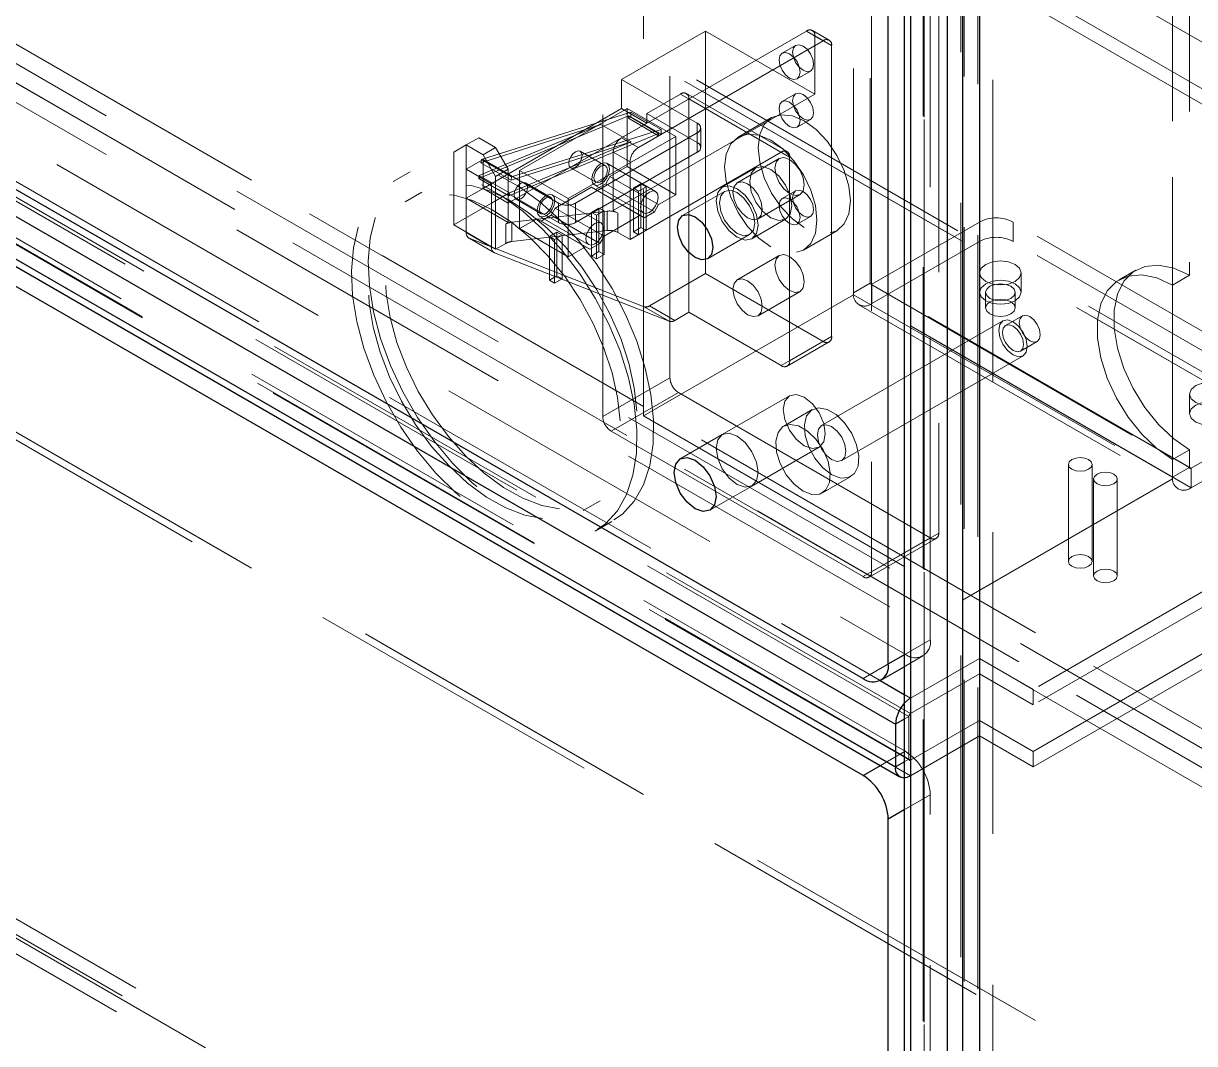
# Model space of a CAD drawing. Header units: millimetres. Extents: x 108 to 5832, y 144 to 4056.
# Drawn here: x 5139.7 to 5238.3, y 2508.5 to 2594.4 of the extents above; entities that cross this region are included whole.
import ezdxf

# ---------------------------------------------------------------- set-up
doc = ezdxf.new("R2010")
doc.units = ezdxf.units.MM
doc.header["$LTSCALE"] = 20
doc.linetypes.add('HIDDEN', pattern=[1.905, 1.27, -0.635])

msp = doc.modelspace()

# ---------------------------------------------------------------- linework, layer by layer
at = {"color": 1, "linetype": 'HIDDEN', "lineweight": 18}
for p, q in [((5316.36, 2519.707), (4135.492, 3201.407)), ((5317.36, 2519.806), (4136.492, 3201.506)), ((5317.774, 2518.89), (4136.906, 3200.591)), ((5290.904, 2505.011), (4110.036, 3186.712)), ((5289.49, 2502.562), (4108.622, 3184.263)), ((5317.774, 2489.495), (4136.906, 3171.195)), ((5316.36, 2487.045), (4135.492, 3168.746)), ((5289.49, 2473.166), (4108.622, 3154.867)), ((4109.036, 3153.951), (5289.904, 2472.251)), ((5290.904, 2472.35), (4110.036, 3154.05)), ((5344.644, 2472.35), (4180.747, 3144.254)), ((5344.644, 2469.084), (4180.747, 3140.987)), ((5281.146, 2436.999), (4116.966, 3109.067)), ((5279.515, 2435.002), (4116.051, 3106.655)), ((4364.17, 3097.822), (5280.156, 2569.034)), ((5280.156, 2565.115), (4364.17, 3093.902)), ((5280.156, 2563.808), (4363.463, 3093.004)), ((5214.254, 2536.051), (4302.793, 3062.226)), ((4302.935, 3062.471), (5214.395, 2536.296)), ((5214.395, 2531.07), (4302.228, 3057.654)), ((4302.793, 3058.634), (5214.254, 2532.459)), ((4302.835, 3058.542), (5214.295, 2532.367)), ((5214.395, 2532.377), (4302.935, 3058.552)), ((5280.015, 2436.346), (4308.132, 2997.402)), ((4308.132, 2997.076), (5279.515, 2436.308)), ((5218.638, 2401.492), (5218.638, 2919.983)), ((5218.921, 2920.147), (5218.921, 2401.328)), ((5221.325, 2411.861), (5221.325, 2920.227)), ((5220.052, 2919.494), (5220.052, 2400.675)), ((5214.395, 2409.167), (5214.395, 2917.533)), ((5215.468, 2916.799), (5215.468, 2408.432)), ((5215.527, 2408.514), (5215.527, 2916.88)), ((5215.527, 2916.717), (5215.527, 2408.35)), ((5216.057, 2542.522), (5216.057, 2658.471)), ((5043.523, 2639.674), (5213.936, 2541.297)), ((5038.545, 2639.119), (5211.842, 2539.077)), ((5213.936, 2533.132), (5043.523, 2631.509)), ((5209.587, 2628.723), (5209.587, 2571.566)), ((5211.001, 2627.907), (5211.001, 2572.545)), ((5209.587, 2627.09), (5209.587, 2571.729)), ((5191.909, 2618.518), (5191.909, 2561.361)), ((5236.457, 2556.054), (5236.457, 2613.212)), ((5237.871, 2612.395), (5237.871, 2573.201)), ((5194.137, 2564.566), (5194.137, 2611.925)), ((5236.457, 2611.579), (5236.457, 2572.385)), ((5188.48, 2561.3), (5188.48, 2608.659)), ((5216.764, 2598.862), (5216.764, 2551.503)), ((5211.107, 2595.597), (5211.107, 2548.237)), ((5205.627, 2593.769), (5190.071, 2584.788)), ((5197.142, 2593.768), (5190.071, 2589.686)), ((5197.142, 2593.768), (5206.334, 2588.461)), ((5197.142, 2593.768), (5197.142, 2573.354)), ((5207.041, 2592.952), (5205.627, 2593.769)), ((5207.541, 2593.002), (5206.127, 2593.818)), ((5206.334, 2593.36), (5207.749, 2592.544)), ((5206.334, 2588.461), (5206.334, 2593.36)), ((5191.485, 2583.972), (5207.041, 2592.952)), ((5204.719, 2592.564), (5203.588, 2591.911)), ((5207.749, 2592.544), (5207.749, 2568.048)), ((5204.838, 2589.746), (5205.969, 2590.399)), ((5196.435, 2586.012), (5190.071, 2589.686)), ((5190.071, 2587.236), (5190.071, 2589.686)), ((5206.334, 2588.461), (5189.364, 2578.664)), ((5195.021, 2588.461), (5192.192, 2586.828)), ((5195.021, 2588.461), (5203.506, 2583.562)), ((5204.006, 2583.612), (5195.521, 2588.51)), ((5204.719, 2588.482), (5203.588, 2587.829)), ((5195.728, 2570.088), (5195.728, 2588.052)), ((5204.213, 2583.154), (5195.728, 2588.052)), ((5190.637, 2586.615), (5178.041, 2581.356)), ((5178.262, 2582.951), (5190.849, 2586.951)), ((5190.071, 2587.236), (5178.404, 2580.501)), ((5181.479, 2582.032), (5190.53, 2587.257)), ((5192.192, 2586.011), (5190.071, 2587.236)), ((5190.53, 2587.257), (5194.632, 2584.889)), ((5190.53, 2587.257), (5190.53, 2582.357)), ((5190.637, 2586.42), (5190.637, 2586.615)), ((5190.637, 2586.615), (5193.182, 2585.145)), ((5190.849, 2586.542), (5190.637, 2586.42)), ((5190.637, 2586.42), (5193.182, 2584.95)), ((5190.849, 2586.951), (5193.394, 2585.481)), ((5190.849, 2586.951), (5190.849, 2586.542)), ((5190.849, 2586.542), (5193.394, 2585.073)), ((5192.192, 2586.011), (5192.192, 2586.828)), ((5196.435, 2584.379), (5192.192, 2586.828)), ((5202.701, 2586.477), (5199.872, 2584.845)), ((5178.07, 2581.615), (5188.332, 2585.9)), ((5188.332, 2585.9), (5178.216, 2582.685)), ((5192.192, 2586.011), (5180.525, 2579.276)), ((5180.808, 2581.481), (5193.394, 2585.481)), ((5190.877, 2584.43), (5188.332, 2585.9)), ((5193.394, 2585.481), (5193.394, 2585.073)), ((5196.435, 2584.379), (5196.435, 2586.012)), ((5196.728, 2583.97), (5196.728, 2585.604)), ((5204.838, 2585.664), (5205.969, 2586.317)), ((5178.05, 2584.788), (5176.989, 2584.176)), ((5176.989, 2584.176), (5178.05, 2584.788)), ((5179.464, 2583.972), (5178.05, 2584.788)), ((5193.182, 2585.145), (5180.586, 2579.886)), ((5180.616, 2580.146), (5190.877, 2584.43)), ((5190.877, 2584.43), (5180.761, 2581.215)), ((5185.581, 2579.664), (5194.632, 2584.889)), ((5186.182, 2579.276), (5196.435, 2585.195)), ((5190.071, 2584.788), (5191.485, 2583.972)), ((5193.182, 2584.95), (5193.182, 2585.145)), ((5193.394, 2585.073), (5193.182, 2584.95)), ((5194.632, 2584.889), (5194.632, 2579.99)), ((5196.435, 2585.195), (5196.435, 2583.562)), ((5176.989, 2584.176), (5175.929, 2583.563)), ((5175.929, 2583.563), (5176.989, 2584.176)), ((5175.929, 2583.563), (5175.929, 2577.439)), ((5176.989, 2584.176), (5178.404, 2583.359)), ((5176.989, 2584.176), (5176.989, 2579.685)), ((5178.404, 2583.359), (5179.464, 2583.972)), ((5179.464, 2583.972), (5180.525, 2582.135)), ((5186.182, 2577.643), (5196.435, 2583.562)), ((5188.703, 2582.418), (5186.582, 2583.642)), ((5190.778, 2582.747), (5189.364, 2583.563)), ((5189.364, 2578.664), (5189.364, 2583.563)), ((5203.506, 2583.562), (5190.778, 2576.215)), ((5178.404, 2582.95), (5176.989, 2582.134)), ((5178.216, 2582.685), (5178.262, 2582.951)), ((5178.216, 2582.685), (5180.761, 2581.215)), ((5178.262, 2582.951), (5180.808, 2581.481)), ((5179.464, 2581.522), (5178.404, 2583.359)), ((5178.404, 2582.95), (5184.768, 2579.276)), ((5178.404, 2580.501), (5178.404, 2582.95)), ((5192.929, 2580.267), (5188.828, 2582.634)), ((5190.778, 2576.215), (5190.778, 2582.747)), ((5203.338, 2583.036), (5199.803, 2580.995)), ((5204.213, 2566.007), (5204.213, 2583.154)), ((5172.257, 2581.923), (5170.843, 2581.106)), ((5179.111, 2580.909), (5176.989, 2582.134)), ((5178.041, 2581.356), (5178.07, 2581.615)), ((5178.07, 2581.615), (5180.616, 2580.146)), ((5180.525, 2582.135), (5179.464, 2581.522)), ((5179.464, 2581.522), (5179.464, 2575.398)), ((5180.525, 2582.135), (5180.525, 2577.644)), ((5180.761, 2581.215), (5180.808, 2581.481)), ((5181.479, 2577.132), (5181.479, 2582.032)), ((5181.479, 2582.032), (5185.581, 2579.664)), ((5185.782, 2582.257), (5187.903, 2581.032)), ((5189.081, 2581.521), (5188.727, 2580.908)), ((5190.53, 2582.357), (5189.081, 2581.521)), ((5193.182, 2579.153), (5189.081, 2581.521)), ((5190.53, 2582.357), (5194.632, 2579.99)), ((5201.372, 2582.246), (5198.544, 2580.614)), ((5176.989, 2579.685), (5179.111, 2580.909)), ((5178.041, 2581.356), (5180.586, 2579.886)), ((5178.404, 2580.501), (5180.525, 2579.276)), ((5179.111, 2580.909), (5179.111, 2579.276)), ((5184.107, 2579.764), (5181.986, 2580.989)), ((5187.525, 2580.623), (5184.485, 2578.867)), ((5191.626, 2578.255), (5187.525, 2580.623)), ((5187.879, 2580.418), (5187.525, 2580.623)), ((5187.778, 2580.816), (5191.879, 2578.448)), ((5188.727, 2580.908), (5187.879, 2580.418)), ((5191.98, 2578.051), (5187.879, 2580.418)), ((5192.829, 2578.541), (5188.727, 2580.908)), ((5191.061, 2580.541), (5191.697, 2580.908)), ((5191.061, 2576.867), (5191.061, 2580.541)), ((5191.061, 2580.541), (5191.485, 2580.296)), ((5191.485, 2580.296), (5192.121, 2580.663)), ((5191.697, 2580.908), (5191.697, 2577.234)), ((5191.697, 2580.908), (5192.121, 2580.663)), ((5192.121, 2580.663), (5192.121, 2576.989)), ((5173.257, 2580.19), (5171.843, 2579.374)), ((5180.525, 2577.644), (5176.989, 2579.685)), ((5176.989, 2579.685), (5176.989, 2576.799)), ((5180.525, 2580.093), (5179.111, 2579.276)), ((5180.525, 2580.093), (5184.768, 2577.643)), ((5180.586, 2579.886), (5180.616, 2580.146)), ((5181.186, 2579.603), (5183.307, 2578.379)), ((5188.333, 2577.613), (5184.232, 2579.981)), ((5185.581, 2574.765), (5185.581, 2579.664)), ((5191.485, 2576.622), (5191.485, 2580.296)), ((5194.632, 2579.99), (5193.182, 2579.153)), ((5198.744, 2580.267), (5195.208, 2578.226)), ((5201.552, 2577.964), (5205.088, 2580.005)), ((5204.719, 2580.316), (5203.588, 2579.663)), ((5179.111, 2579.276), (5175.929, 2577.439)), ((5179.111, 2575.574), (5179.111, 2579.276)), ((5180.822, 2577.678), (5188.839, 2578.604)), ((5184.485, 2578.867), (5184.131, 2578.255)), ((5188.586, 2576.5), (5184.485, 2578.867)), ((5184.768, 2579.276), (5184.768, 2577.643)), ((5186.182, 2577.643), (5186.182, 2579.276)), ((5187.525, 2578.5), (5188.162, 2578.867)), ((5187.525, 2574.826), (5187.525, 2578.5)), ((5187.525, 2578.5), (5187.95, 2578.255)), ((5187.95, 2578.255), (5188.586, 2578.622)), ((5188.162, 2578.867), (5188.162, 2575.193)), ((5188.162, 2578.867), (5188.586, 2578.622)), ((5188.586, 2578.622), (5188.586, 2574.948)), ((5188.839, 2576.97), (5188.839, 2578.604)), ((5189.364, 2578.664), (5189.742, 2578.446)), ((5189.742, 2578.446), (5189.742, 2576.813)), ((5192.829, 2578.541), (5191.98, 2578.051)), ((5193.182, 2579.153), (5192.829, 2578.541)), ((5180.311, 2577.52), (5180.525, 2577.644)), ((5180.311, 2575.887), (5180.311, 2577.52)), ((5180.822, 2577.678), (5180.822, 2576.045)), ((5182.929, 2577.969), (5181.479, 2577.132)), ((5187.03, 2575.602), (5182.929, 2577.969)), ((5183.283, 2577.765), (5182.929, 2577.969)), ((5183.182, 2578.162), (5187.283, 2575.795)), ((5184.131, 2578.255), (5183.283, 2577.765)), ((5187.384, 2575.398), (5183.283, 2577.765)), ((5188.232, 2575.887), (5184.131, 2578.255)), ((5187.95, 2574.581), (5187.95, 2578.255)), ((5191.626, 2578.255), (5188.586, 2576.5)), ((5191.98, 2578.051), (5191.626, 2578.255)), ((5201.044, 2576.283), (5203.872, 2577.916)), ((5204.838, 2577.498), (5205.969, 2578.151)), ((5211.143, 2572.464), (5220.194, 2577.689)), ((5247.064, 2563.81), (5223.022, 2577.689)), ((5223.022, 2576.056), (5223.022, 2577.689)), ((5175.929, 2577.439), (5179.464, 2575.398)), ((5176.989, 2576.799), (5179.111, 2575.574)), ((5188.839, 2576.97), (5180.822, 2576.045)), ((5181.479, 2577.132), (5185.581, 2574.765)), ((5183.99, 2576.459), (5184.626, 2576.826)), ((5184.414, 2576.214), (5185.05, 2576.581)), ((5184.626, 2576.826), (5184.626, 2573.152)), ((5184.626, 2576.826), (5185.05, 2576.581)), ((5185.05, 2576.581), (5185.05, 2572.907)), ((5188.586, 2576.5), (5188.232, 2575.887)), ((5190.778, 2576.215), (5189.742, 2576.813)), ((5191.697, 2577.234), (5191.061, 2576.867)), ((5191.061, 2576.867), (5191.485, 2576.622)), ((5192.121, 2576.989), (5191.485, 2576.622)), ((5191.697, 2577.234), (5192.121, 2576.989)), ((5197.308, 2574.589), (5200.844, 2576.63)), ((5205.372, 2575.318), (5208.2, 2576.951)), ((5177.196, 2576.341), (5179.318, 2575.116)), ((5179.363, 2575.094), (5177.242, 2576.319)), ((5191.961, 2570.554), (5177.242, 2576.319)), ((5180.311, 2575.887), (5179.464, 2575.398)), ((5183.99, 2572.785), (5183.99, 2576.459)), ((5183.99, 2576.459), (5184.414, 2576.214)), ((5184.414, 2572.54), (5184.414, 2576.214)), ((5187.03, 2575.602), (5185.581, 2574.765)), ((5187.384, 2575.398), (5187.03, 2575.602)), ((5188.232, 2575.887), (5187.384, 2575.398)), ((5211.143, 2570.831), (5220.194, 2576.056)), ((5247.064, 2562.177), (5223.022, 2576.056)), ((5194.082, 2569.33), (5179.363, 2575.094)), ((5188.162, 2575.193), (5187.525, 2574.826)), ((5187.525, 2574.826), (5187.95, 2574.581)), ((5188.586, 2574.948), (5187.95, 2574.581)), ((5188.162, 2575.193), (5188.586, 2574.948)), ((5203.338, 2574.87), (5199.803, 2572.829)), ((5233.372, 2573.647), (5231.957, 2572.83)), ((5184.626, 2573.152), (5183.99, 2572.785)), ((5183.99, 2572.785), (5184.414, 2572.54)), ((5185.05, 2572.907), (5184.414, 2572.54)), ((5184.626, 2573.152), (5185.05, 2572.907)), ((5197.142, 2573.354), (5192.415, 2570.625)), ((5197.142, 2573.354), (5207.042, 2567.639)), ((5211.001, 2572.545), (5209.587, 2571.729)), ((5237.871, 2557.033), (5211.001, 2572.545)), ((5220.211, 2573.402), (5220.211, 2571.769)), ((5223.711, 2571.769), (5223.711, 2573.403)), ((5236.457, 2572.385), (5237.871, 2573.201)), ((5191.909, 2561.361), (5209.587, 2571.566)), ((5201.552, 2569.798), (5205.088, 2571.839)), ((5236.457, 2556.217), (5209.587, 2571.729)), ((5209.587, 2571.566), (5236.457, 2556.054)), ((5211.043, 2572.454), (5237.913, 2556.942)), ((5238.013, 2556.952), (5211.143, 2572.464)), ((5211.143, 2570.831), (5211.143, 2572.464)), ((5220.711, 2571.769), (5220.711, 2570.463)), ((5223.211, 2570.463), (5223.211, 2571.769)), ((5194.537, 2569.401), (5192.415, 2570.625)), ((5210.043, 2570.722), (5236.913, 2555.21)), ((5238.013, 2555.319), (5211.143, 2570.831)), ((5191.961, 2570.554), (5194.082, 2569.33)), ((5194.537, 2569.401), (5195.728, 2570.088)), ((5195.728, 2570.088), (5203.506, 2565.598)), ((5223.811, 2569.791), (5222.397, 2568.975)), ((5280.156, 2570.341), (5224.719, 2538.337)), ((5222.172, 2569.365), (5206.899, 2560.548)), ((5280.156, 2569.034), (5224.719, 2537.031)), ((5207.042, 2567.639), (5203.506, 2565.598)), ((5204.213, 2566.007), (5207.749, 2568.048)), ((5223.647, 2566.81), (5225.061, 2567.626)), ((5204.006, 2565.549), (5207.541, 2567.59)), ((5208.598, 2557.603), (5223.872, 2566.42)), ((5224.719, 2533.112), (5280.156, 2565.115)), ((5194.137, 2564.566), (5188.48, 2561.3)), ((5224.719, 2531.805), (5280.156, 2563.808)), ((5189.187, 2560.075), (5194.844, 2563.341)), ((5216.057, 2551.095), (5194.844, 2563.341)), ((5204.201, 2563.057), (5198.544, 2559.792)), ((5237.889, 2563.197), (5237.889, 2561.564)), ((5206.124, 2561.89), (5203.72, 2560.502)), ((5238.013, 2556.952), (5247.064, 2562.177)), ((5191.909, 2561.361), (5218.78, 2545.849)), ((5210.4, 2547.829), (5189.187, 2560.075)), ((5198.544, 2559.792), (5195.008, 2557.751)), ((5238.013, 2555.319), (5247.064, 2560.544)), ((5201.044, 2555.461), (5206.7, 2558.727)), ((5237.871, 2558.503), (5236.457, 2557.687)), ((5237.871, 2558.503), (5237.871, 2557.033)), ((5227.679, 2557.278), (5227.679, 2549.113)), ((5229.679, 2549.113), (5229.679, 2557.278)), ((5236.457, 2557.687), (5236.457, 2556.217)), ((5236.457, 2556.217), (5237.871, 2557.033)), ((5238.013, 2556.952), (5238.013, 2555.319)), ((5206.969, 2554.873), (5209.373, 2556.261)), ((5218.78, 2545.849), (5236.457, 2556.054)), ((5229.8, 2556.054), (5229.8, 2547.888)), ((5231.8, 2547.888), (5231.8, 2556.054)), ((5197.508, 2553.42), (5201.044, 2555.461)), ((5186.842, 2553.393), (5188.256, 2554.209)), ((5187.842, 2551.661), (5189.256, 2552.477)), ((5216.057, 2551.095), (5210.4, 2547.829)), ((5210.9, 2547.78), (5216.557, 2551.045)), ((5211.107, 2548.237), (5216.764, 2551.503)), ((5213.868, 2541.258), (5216.057, 2542.522)), ((5213.936, 2541.297), (5210.4, 2539.256)), ((5213.868, 2540.244), (5215.436, 2541.149)), ((5214.395, 2537.603), (5220.194, 2540.95)), ((5220.194, 2540.95), (5224.719, 2538.337)), ((5220.194, 2539.644), (5214.395, 2536.296)), ((5224.719, 2537.031), (5220.194, 2539.644)), ((5224.719, 2538.337), (5224.719, 2537.031)), ((5213.868, 2537.907), (5214.395, 2537.603)), ((5214.395, 2537.603), (5214.395, 2536.296)), ((5214.254, 2536.051), (5213.868, 2535.829)), ((5214.254, 2532.459), (5214.254, 2536.051)), ((5214.395, 2532.377), (5220.194, 2535.724)), ((5220.194, 2535.724), (5224.719, 2533.112)), ((5214.395, 2531.07), (5220.194, 2534.418)), ((5220.194, 2534.418), (5224.719, 2531.805)), ((5211.853, 2531.929), (5213.936, 2533.132)), ((5224.719, 2533.112), (5224.719, 2531.805)), ((5213.868, 2532.236), (5214.254, 2532.459)), ((5214.395, 2532.377), (5214.395, 2531.07)), ((5216.057, 2529.457), (5213.868, 2528.194)), ((5216.057, 2413.509), (5216.057, 2529.457))]:
    msp.add_line(p, q, dxfattribs=at)
at = {"color": 7, "linetype": 'Continuous', "lineweight": 25}
for p, q in [((4300.955, 3061.981), (5213.123, 2535.398)), ((4300.955, 3058.389), (5213.123, 2531.805)), ((4301.328, 3057.565), (5213.495, 2530.981)), ((5217.507, 2400.838), (5217.507, 2919.33)), ((5218.779, 2919.01), (5218.779, 2399.69)), ((5220.194, 2918.193), (5220.194, 2398.873)), ((5213.868, 2916.799), (5213.868, 2408.432)), ((5214.395, 2916.064), (5214.395, 2407.697)), ((5212.522, 2540.481), (5212.522, 2656.43)), ((5039.987, 2637.633), (5210.4, 2539.256)), ((5210.4, 2531.091), (5039.987, 2629.468)), ((5211.9, 2539.108), (5213.868, 2540.244)), ((5213.123, 2535.398), (5213.123, 2531.805)), ((5212.522, 2411.468), (5212.522, 2527.416))]:
    msp.add_line(p, q, dxfattribs=at)
at = {"color": 8, "linetype": 'Continuous', "lineweight": 25}
for p, q in [((5212.522, 2540.481), (5213.868, 2541.258)), ((5211.842, 2539.077), (5213.868, 2537.907)), ((5213.868, 2535.829), (5213.123, 2535.398)), ((5213.123, 2531.805), (5213.868, 2532.236)), ((5210.4, 2531.091), (5211.853, 2531.929)), ((5213.868, 2528.194), (5212.522, 2527.416))]:
    msp.add_line(p, q, dxfattribs=at)
at = {"color": 1, "linetype": 'HIDDEN', "lineweight": 18, "flags": 128}
for points in [[(5206.228, 2590.972), (5206.161, 2591.401), (5205.969, 2591.843), (5205.683, 2592.23), (5205.344, 2592.503), (5205.006, 2592.62), (5204.719, 2592.564), (5204.528, 2592.344), (5204.46, 2591.992), (5204.528, 2591.563), (5204.719, 2591.121), (5205.006, 2590.734), (5205.344, 2590.461), (5205.683, 2590.344), (5205.969, 2590.399), (5206.161, 2590.62), (5206.228, 2590.972)], [(5205.097, 2590.319), (5205.03, 2590.748), (5204.838, 2591.19), (5204.551, 2591.576), (5204.213, 2591.849), (5203.875, 2591.967), (5203.588, 2591.911), (5203.396, 2591.691), (5203.329, 2591.339), (5203.396, 2590.91), (5203.588, 2590.468), (5203.875, 2590.081), (5204.213, 2589.808), (5204.551, 2589.69), (5204.838, 2589.746), (5205.03, 2589.967), (5205.097, 2590.319)], [(5206.228, 2586.889), (5206.161, 2587.318), (5205.969, 2587.76), (5205.683, 2588.147), (5205.344, 2588.42), (5205.006, 2588.537), (5204.719, 2588.482), (5204.528, 2588.261), (5204.46, 2587.909), (5204.528, 2587.48), (5204.719, 2587.038), (5205.006, 2586.651), (5205.344, 2586.379), (5205.683, 2586.261), (5205.969, 2586.317), (5206.161, 2586.537), (5206.228, 2586.889)], [(5205.097, 2586.236), (5205.03, 2586.665), (5204.838, 2587.107), (5204.551, 2587.494), (5204.213, 2587.767), (5203.875, 2587.884), (5203.588, 2587.829), (5203.396, 2587.608), (5203.329, 2587.256), (5203.396, 2586.827), (5203.588, 2586.385), (5203.875, 2585.998), (5204.213, 2585.725), (5204.551, 2585.608), (5204.838, 2585.664), (5205.03, 2585.884), (5205.097, 2586.236)], [(5205.45, 2577.223), (5204.444, 2577.957), (5203.506, 2578.947), (5202.7, 2580.126), (5202.082, 2581.413), (5201.694, 2582.72), (5201.561, 2583.959), (5201.694, 2585.045), (5202.082, 2585.904), (5202.7, 2586.477), (5203.506, 2586.726), (5204.444, 2586.633), (5205.45, 2586.205), (5206.457, 2585.471), (5207.395, 2584.481), (5208.2, 2583.302), (5208.819, 2582.015), (5209.207, 2580.708), (5209.34, 2579.469), (5209.207, 2578.383), (5208.819, 2577.524), (5208.2, 2576.951), (5207.395, 2576.702), (5206.457, 2576.795), (5205.45, 2577.223)], [(5202.622, 2575.59), (5201.615, 2576.324), (5200.678, 2577.314), (5199.872, 2578.493), (5199.254, 2579.78), (5198.865, 2581.088), (5198.733, 2582.326), (5198.865, 2583.412), (5199.254, 2584.271), (5199.872, 2584.844), (5200.678, 2585.093), (5201.615, 2585), (5202.622, 2584.572), (5203.629, 2583.838), (5204.567, 2582.848), (5205.372, 2581.669), (5205.99, 2580.382), (5206.379, 2579.075), (5206.511, 2577.836), (5206.379, 2576.75), (5205.99, 2575.891), (5205.372, 2575.318), (5204.567, 2575.069), (5203.629, 2575.162), (5202.622, 2575.59)], [(5185.616, 2582.623), (5185.659, 2582.898), (5185.782, 2583.181), (5185.965, 2583.428), (5186.182, 2583.603), (5186.398, 2583.678), (5186.582, 2583.642), (5186.704, 2583.501), (5186.747, 2583.276), (5186.704, 2583.001), (5186.582, 2582.719), (5186.398, 2582.471), (5186.182, 2582.296), (5185.965, 2582.221), (5185.782, 2582.257), (5185.659, 2582.398), (5185.616, 2582.623)], [(5192.759, 2561.025), (5192.536, 2563.164), (5192.062, 2565.389), (5191.347, 2567.652), (5190.406, 2569.906), (5189.26, 2572.102), (5187.932, 2574.194), (5186.452, 2576.136), (5184.85, 2577.889), (5183.16, 2579.413), (5181.42, 2580.677), (5179.665, 2581.654), (5177.934, 2582.322), (5176.263, 2582.669), (5174.687, 2582.685), (5173.241, 2582.372), (5171.955, 2581.735), (5170.857, 2580.789), (5169.969, 2579.553), (5169.312, 2578.053), (5168.898, 2576.322), (5168.738, 2574.397), (5168.833, 2572.319), (5169.183, 2570.131), (5169.779, 2567.881), (5170.609, 2565.616), (5171.656, 2563.385), (5172.896, 2561.236), (5174.304, 2559.213), (5175.849, 2557.361), (5177.499, 2555.718), (5179.219, 2554.32), (5180.971, 2553.197), (5182.719, 2552.372), (5184.425, 2551.863), (5186.052, 2551.681), (5187.567, 2551.83), (5188.937, 2552.306), (5190.132, 2553.1), (5191.128, 2554.194), (5191.902, 2555.565), (5192.439, 2557.185), (5192.727, 2559.018), (5192.759, 2561.025)], [(5187.561, 2581.296), (5187.617, 2581.657), (5187.778, 2582.028), (5188.019, 2582.353), (5188.303, 2582.582), (5188.587, 2582.681), (5188.828, 2582.634), (5188.989, 2582.449), (5189.046, 2582.154), (5188.989, 2581.793), (5188.828, 2581.422), (5188.587, 2581.097), (5188.303, 2580.868), (5188.019, 2580.769), (5187.778, 2580.816), (5187.617, 2581.001), (5187.561, 2581.296)], [(5188.869, 2582.051), (5188.826, 2582.277), (5188.703, 2582.418), (5188.52, 2582.453), (5188.303, 2582.378), (5188.087, 2582.203), (5187.903, 2581.956), (5187.78, 2581.673), (5187.737, 2581.398), (5187.78, 2581.173), (5187.903, 2581.032), (5188.087, 2580.996), (5188.303, 2581.072), (5188.52, 2581.246), (5188.703, 2581.494), (5188.826, 2581.777), (5188.869, 2582.051)], [(5205.45, 2580.806), (5205.356, 2581.407), (5205.088, 2582.025), (5204.687, 2582.567), (5204.213, 2582.949), (5203.739, 2583.114), (5203.338, 2583.036), (5203.07, 2582.727), (5202.976, 2582.235), (5203.07, 2581.633), (5203.338, 2581.015), (5203.739, 2580.473), (5204.213, 2580.091), (5204.687, 2579.927), (5205.088, 2580.005), (5205.356, 2580.313), (5205.45, 2580.806)], [(5191.345, 2560.209), (5191.122, 2562.348), (5190.648, 2564.572), (5189.933, 2566.836), (5188.992, 2569.09), (5187.846, 2571.286), (5186.518, 2573.377), (5185.037, 2575.32), (5183.435, 2577.072), (5181.746, 2578.596), (5180.006, 2579.861), (5178.251, 2580.837), (5176.52, 2581.506), (5174.848, 2581.852), (5173.273, 2581.869), (5171.827, 2581.556), (5170.541, 2580.919), (5169.443, 2579.972), (5168.555, 2578.736), (5167.898, 2577.237), (5167.484, 2575.506), (5167.324, 2573.581), (5167.419, 2571.502), (5167.768, 2569.315), (5168.365, 2567.064), (5169.195, 2564.8), (5170.241, 2562.569), (5171.482, 2560.419), (5172.89, 2558.397), (5174.435, 2556.544), (5176.085, 2554.902), (5177.805, 2553.504), (5179.557, 2552.38), (5181.305, 2551.556), (5183.01, 2551.047), (5184.638, 2550.865), (5186.153, 2551.013), (5187.523, 2551.49), (5188.718, 2552.283), (5189.713, 2553.378), (5190.488, 2554.749), (5191.025, 2556.369), (5191.313, 2558.201), (5191.345, 2560.209)], [(5202.622, 2578.04), (5203.299, 2577.805), (5203.872, 2577.916), (5204.255, 2578.357), (5204.39, 2579.061), (5204.255, 2579.92), (5203.872, 2580.803), (5203.299, 2581.577), (5202.622, 2582.123), (5201.946, 2582.358), (5201.372, 2582.246), (5200.989, 2581.805), (5200.854, 2581.102), (5200.989, 2580.243), (5201.372, 2579.359), (5201.946, 2578.586), (5202.622, 2578.04)], [(5191.347, 2561.752), (5191.135, 2563.733), (5190.68, 2565.796), (5189.992, 2567.892), (5189.087, 2569.971), (5187.988, 2571.986), (5186.718, 2573.888), (5185.309, 2575.634), (5183.794, 2577.182), (5182.207, 2578.496), (5180.586, 2579.545), (5178.969, 2580.305), (5177.394, 2580.757), (5175.898, 2580.892), (5174.516, 2580.706), (5173.28, 2580.203), (5172.219, 2579.396), (5171.358, 2578.303), (5170.718, 2576.949), (5170.313, 2575.367), (5170.153, 2573.594), (5170.241, 2571.67), (5170.576, 2569.642), (5171.149, 2567.557), (5171.948, 2565.463), (5172.952, 2563.41), (5174.141, 2561.446), (5175.483, 2559.616), (5176.95, 2557.965), (5178.506, 2556.53), (5180.115, 2555.345), (5181.738, 2554.438), (5183.339, 2553.829), (5184.879, 2553.535), (5186.322, 2553.56), (5187.635, 2553.906), (5188.787, 2554.563), (5189.751, 2555.516), (5190.504, 2556.743), (5191.028, 2558.215), (5191.311, 2559.898), (5191.347, 2561.752)], [(5181.02, 2579.97), (5181.063, 2580.244), (5181.186, 2580.527), (5181.369, 2580.775), (5181.586, 2580.949), (5181.802, 2581.025), (5181.986, 2580.989), (5182.108, 2580.848), (5182.151, 2580.623), (5182.108, 2580.348), (5181.986, 2580.065), (5181.802, 2579.818), (5181.586, 2579.643), (5181.369, 2579.568), (5181.186, 2579.603), (5181.063, 2579.745), (5181.02, 2579.97)], [(5199.794, 2576.407), (5199.117, 2576.953), (5198.544, 2577.727), (5198.16, 2578.61), (5198.026, 2579.469), (5198.16, 2580.172), (5198.544, 2580.614), (5199.117, 2580.725), (5199.794, 2580.49), (5200.47, 2579.944), (5201.044, 2579.17), (5201.427, 2578.287), (5201.561, 2577.428), (5201.427, 2576.724), (5201.044, 2576.283), (5200.47, 2576.172), (5199.794, 2576.407)], [(5201.915, 2578.765), (5201.821, 2579.366), (5201.553, 2579.984), (5201.151, 2580.526), (5200.677, 2580.908), (5200.204, 2581.073), (5199.802, 2580.995), (5199.534, 2580.686), (5199.44, 2580.194), (5199.534, 2579.592), (5199.802, 2578.974), (5200.204, 2578.432), (5200.677, 2578.05), (5201.151, 2577.886), (5201.553, 2577.964), (5201.821, 2578.272), (5201.915, 2578.765)], [(5189.933, 2560.935), (5189.721, 2562.917), (5189.266, 2564.979), (5188.578, 2567.075), (5187.673, 2569.155), (5186.573, 2571.169), (5185.304, 2573.072), (5183.895, 2574.817), (5182.38, 2576.365), (5180.793, 2577.679), (5179.172, 2578.728), (5177.555, 2579.488), (5175.98, 2579.941), (5174.484, 2580.076), (5173.101, 2579.89), (5171.865, 2579.387), (5170.805, 2578.58), (5169.944, 2577.486), (5169.304, 2576.133), (5168.899, 2574.551), (5168.738, 2572.777), (5168.827, 2570.854), (5169.161, 2568.826), (5169.735, 2566.74), (5170.533, 2564.647), (5171.538, 2562.594), (5172.726, 2560.629), (5174.069, 2558.8), (5175.536, 2557.148), (5177.092, 2555.713), (5178.7, 2554.528), (5180.324, 2553.621), (5181.925, 2553.013), (5183.465, 2552.718), (5184.908, 2552.744), (5186.221, 2553.089), (5187.373, 2553.746), (5188.337, 2554.699), (5189.089, 2555.926), (5189.614, 2557.399), (5189.897, 2559.081), (5189.933, 2560.935)], [(5182.964, 2578.643), (5183.021, 2579.004), (5183.182, 2579.375), (5183.423, 2579.7), (5183.707, 2579.929), (5183.991, 2580.028), (5184.232, 2579.981), (5184.393, 2579.796), (5184.449, 2579.5), (5184.393, 2579.139), (5184.232, 2578.768), (5183.991, 2578.444), (5183.707, 2578.214), (5183.423, 2578.115), (5183.182, 2578.162), (5183.021, 2578.348), (5182.964, 2578.643)], [(5184.273, 2579.398), (5184.229, 2579.623), (5184.107, 2579.764), (5183.923, 2579.8), (5183.707, 2579.725), (5183.49, 2579.55), (5183.307, 2579.303), (5183.184, 2579.02), (5183.141, 2578.745), (5183.184, 2578.52), (5183.307, 2578.379), (5183.49, 2578.343), (5183.707, 2578.418), (5183.923, 2578.593), (5184.107, 2578.841), (5184.229, 2579.123), (5184.273, 2579.398)], [(5191.662, 2578.929), (5191.718, 2579.289), (5191.879, 2579.66), (5192.12, 2579.985), (5192.404, 2580.215), (5192.688, 2580.313), (5192.929, 2580.267), (5193.09, 2580.081), (5193.147, 2579.786), (5193.09, 2579.425), (5192.929, 2579.054), (5192.688, 2578.729), (5192.404, 2578.5), (5192.12, 2578.401), (5191.879, 2578.448), (5191.718, 2578.633), (5191.662, 2578.929)], [(5198.309, 2579.306), (5198.422, 2579.897), (5198.744, 2580.267), (5199.225, 2580.361), (5199.794, 2580.163), (5200.362, 2579.705), (5200.844, 2579.055), (5201.165, 2578.313), (5201.279, 2577.591), (5201.165, 2577), (5200.844, 2576.63), (5200.362, 2576.536), (5199.794, 2576.734), (5199.225, 2577.192), (5198.744, 2577.842), (5198.422, 2578.584), (5198.309, 2579.306)], [(5205.097, 2578.07), (5205.03, 2578.5), (5204.838, 2578.942), (5204.551, 2579.328), (5204.213, 2579.601), (5203.875, 2579.719), (5203.588, 2579.663), (5203.396, 2579.443), (5203.329, 2579.091), (5203.396, 2578.661), (5203.588, 2578.22), (5203.875, 2577.833), (5204.213, 2577.56), (5204.551, 2577.442), (5204.838, 2577.498), (5205.03, 2577.719), (5205.097, 2578.07)], [(5206.228, 2578.724), (5206.161, 2579.153), (5205.969, 2579.595), (5205.683, 2579.981), (5205.344, 2580.254), (5205.006, 2580.372), (5204.719, 2580.316), (5204.528, 2580.096), (5204.46, 2579.744), (5204.528, 2579.315), (5204.719, 2578.873), (5205.006, 2578.486), (5205.344, 2578.213), (5205.683, 2578.095), (5205.969, 2578.151), (5206.161, 2578.372), (5206.228, 2578.724)], [(5187.066, 2576.275), (5187.122, 2576.636), (5187.283, 2577.007), (5187.524, 2577.332), (5187.808, 2577.561), (5188.092, 2577.66), (5188.333, 2577.613), (5188.494, 2577.428), (5188.551, 2577.133), (5188.494, 2576.772), (5188.333, 2576.401), (5188.092, 2576.076), (5187.808, 2575.847), (5187.524, 2575.748), (5187.283, 2575.795), (5187.122, 2575.98), (5187.066, 2576.275)], [(5205.45, 2572.64), (5205.356, 2573.242), (5205.088, 2573.86), (5204.687, 2574.402), (5204.213, 2574.784), (5203.739, 2574.948), (5203.338, 2574.87), (5203.07, 2574.562), (5202.976, 2574.069), (5203.07, 2573.468), (5203.338, 2572.85), (5203.739, 2572.308), (5204.213, 2571.926), (5204.687, 2571.761), (5205.088, 2571.839), (5205.356, 2572.148), (5205.45, 2572.64)], [(5223.199, 2572.688), (5223.578, 2573.016), (5223.711, 2573.403), (5223.578, 2573.789), (5223.199, 2574.117), (5222.631, 2574.336), (5221.961, 2574.413), (5221.292, 2574.336), (5220.724, 2574.117), (5220.345, 2573.789), (5220.211, 2573.402), (5220.345, 2573.016), (5220.724, 2572.688), (5221.292, 2572.469), (5221.961, 2572.392), (5222.631, 2572.469), (5223.199, 2572.688)], [(5237.871, 2558.503), (5236.548, 2559.428), (5235.283, 2560.633), (5234.131, 2562.066), (5233.142, 2563.665), (5232.36, 2565.359), (5231.819, 2567.075), (5231.542, 2568.738), (5231.542, 2570.274), (5231.819, 2571.617), (5232.36, 2572.708), (5233.142, 2573.5), (5234.131, 2573.957), (5235.283, 2574.06), (5236.548, 2573.804), (5237.871, 2573.201)], [(5201.915, 2570.599), (5201.821, 2571.201), (5201.553, 2571.819), (5201.151, 2572.361), (5200.677, 2572.743), (5200.204, 2572.907), (5199.802, 2572.829), (5199.534, 2572.521), (5199.44, 2572.028), (5199.534, 2571.427), (5199.802, 2570.809), (5200.204, 2570.267), (5200.677, 2569.885), (5201.151, 2569.72), (5201.553, 2569.798), (5201.821, 2570.107), (5201.915, 2570.599)], [(5223.199, 2571.055), (5223.578, 2571.383), (5223.711, 2571.769), (5223.578, 2572.156), (5223.199, 2572.484), (5222.631, 2572.703), (5221.961, 2572.78), (5221.292, 2572.703), (5220.724, 2572.484), (5220.345, 2572.156), (5220.211, 2571.769), (5220.345, 2571.383), (5220.724, 2571.055), (5221.292, 2570.836), (5221.961, 2570.759), (5222.631, 2570.836), (5223.199, 2571.055)], [(5236.457, 2572.385), (5235.134, 2572.988), (5233.869, 2573.244), (5232.716, 2573.141), (5231.728, 2572.683), (5230.946, 2571.892), (5230.405, 2570.801), (5230.128, 2569.458), (5230.128, 2567.921), (5230.405, 2566.259), (5230.946, 2564.543), (5231.728, 2562.849), (5232.716, 2561.25), (5233.869, 2559.816), (5235.134, 2558.611), (5236.457, 2557.687)], [(5221.077, 2572.28), (5220.807, 2572.046), (5220.711, 2571.769), (5220.807, 2571.493), (5221.078, 2571.259), (5221.483, 2571.103), (5221.961, 2571.048), (5222.44, 2571.103), (5222.845, 2571.259), (5223.116, 2571.493), (5223.211, 2571.769), (5223.116, 2572.046), (5222.845, 2572.28), (5222.44, 2572.436), (5221.961, 2572.491), (5221.483, 2572.436), (5221.077, 2572.28)], [(5221.077, 2570.973), (5220.807, 2570.739), (5220.711, 2570.463), (5220.807, 2570.187), (5221.078, 2569.953), (5221.483, 2569.796), (5221.961, 2569.741), (5222.44, 2569.796), (5222.845, 2569.953), (5223.116, 2570.187), (5223.211, 2570.463), (5223.116, 2570.739), (5222.845, 2570.973), (5222.44, 2571.13), (5221.961, 2571.185), (5221.483, 2571.13), (5221.077, 2570.973)], [(5223.552, 2569.219), (5223.62, 2569.571), (5223.811, 2569.791), (5224.098, 2569.847), (5224.436, 2569.729), (5224.774, 2569.457), (5225.061, 2569.07), (5225.253, 2568.628), (5225.32, 2568.199), (5225.253, 2567.847), (5225.061, 2567.626), (5224.774, 2567.571), (5224.436, 2567.688), (5224.098, 2567.961), (5223.811, 2568.348), (5223.62, 2568.79), (5223.552, 2569.219)], [(5223.022, 2566.504), (5223.482, 2566.344), (5223.872, 2566.42), (5224.133, 2566.72), (5224.224, 2567.198), (5224.133, 2567.783), (5223.872, 2568.383), (5223.482, 2568.909), (5223.022, 2569.281), (5222.562, 2569.44), (5222.172, 2569.365), (5221.911, 2569.065), (5221.82, 2568.586), (5221.911, 2568.002), (5222.172, 2567.402), (5222.562, 2566.875), (5223.022, 2566.504)], [(5223.906, 2567.382), (5223.839, 2567.812), (5223.647, 2568.253), (5223.36, 2568.64), (5223.022, 2568.913), (5222.684, 2569.031), (5222.397, 2568.975), (5222.205, 2568.754), (5222.138, 2568.403), (5222.205, 2567.973), (5222.397, 2567.532), (5222.684, 2567.145), (5223.022, 2566.872), (5223.36, 2566.754), (5223.647, 2566.81), (5223.839, 2567.03), (5223.906, 2567.382)], [(5240.877, 2562.483), (5241.256, 2562.811), (5241.389, 2563.197), (5241.256, 2563.584), (5240.877, 2563.912), (5240.309, 2564.131), (5239.639, 2564.208), (5238.969, 2564.131), (5238.402, 2563.912), (5238.022, 2563.584), (5237.889, 2563.197), (5238.022, 2562.811), (5238.402, 2562.483), (5238.969, 2562.264), (5239.639, 2562.187), (5240.309, 2562.264), (5240.877, 2562.483)], [(5205.45, 2558.851), (5204.774, 2559.397), (5204.2, 2560.17), (5203.817, 2561.054), (5203.683, 2561.913), (5203.817, 2562.616), (5204.2, 2563.057), (5204.774, 2563.169), (5205.45, 2562.934), (5206.127, 2562.388), (5206.7, 2561.614), (5207.084, 2560.731), (5207.218, 2559.872), (5207.084, 2559.168), (5206.7, 2558.727), (5206.127, 2558.616), (5205.45, 2558.851)], [(5207.749, 2556.421), (5208.495, 2556.134), (5209.16, 2556.166), (5209.673, 2556.513), (5209.976, 2557.138), (5210.039, 2557.972), (5209.853, 2558.926), (5209.439, 2559.896), (5208.842, 2560.778), (5208.127, 2561.474), (5207.37, 2561.911), (5206.655, 2562.041), (5206.058, 2561.849), (5205.644, 2561.356), (5205.458, 2560.616), (5205.521, 2559.71), (5205.825, 2558.734), (5206.337, 2557.796), (5207.002, 2556.996), (5207.749, 2556.421)], [(5240.877, 2560.85), (5241.256, 2561.178), (5241.389, 2561.564), (5241.256, 2561.951), (5240.877, 2562.279), (5240.309, 2562.498), (5239.639, 2562.575), (5238.969, 2562.498), (5238.402, 2562.279), (5238.022, 2561.951), (5237.889, 2561.564), (5238.022, 2561.178), (5238.402, 2560.85), (5238.969, 2560.631), (5239.639, 2560.554), (5240.309, 2560.631), (5240.877, 2560.85)], [(5199.794, 2555.585), (5199.117, 2556.131), (5198.544, 2556.905), (5198.16, 2557.788), (5198.026, 2558.647), (5198.16, 2559.351), (5198.544, 2559.792), (5199.117, 2559.903), (5199.794, 2559.668), (5200.47, 2559.122), (5201.044, 2558.349), (5201.427, 2557.465), (5201.561, 2556.606), (5201.427, 2555.903), (5201.044, 2555.462), (5200.47, 2555.35), (5199.794, 2555.585)], [(5198.026, 2558.647), (5198.16, 2559.351), (5198.544, 2559.792), (5199.117, 2559.903), (5199.794, 2559.668), (5200.47, 2559.122), (5201.044, 2558.349), (5201.427, 2557.465), (5201.561, 2556.606), (5201.427, 2555.903), (5201.044, 2555.462), (5200.47, 2555.35), (5199.794, 2555.585), (5199.117, 2556.131), (5198.544, 2556.905), (5198.16, 2557.788), (5198.026, 2558.647)], [(5205.344, 2555.034), (5206.091, 2554.747), (5206.756, 2554.778), (5207.268, 2555.125), (5207.572, 2555.75), (5207.635, 2556.584), (5207.449, 2557.538), (5207.035, 2558.509), (5206.438, 2559.39), (5205.723, 2560.087), (5204.966, 2560.523), (5204.251, 2560.653), (5203.654, 2560.461), (5203.24, 2559.968), (5203.054, 2559.229), (5203.117, 2558.322), (5203.421, 2557.346), (5203.933, 2556.408), (5204.598, 2555.608), (5205.344, 2555.034)], [(5207.749, 2557.687), (5208.209, 2557.527), (5208.599, 2557.603), (5208.859, 2557.903), (5208.951, 2558.381), (5208.859, 2558.965), (5208.599, 2559.566), (5208.209, 2560.092), (5207.749, 2560.463), (5207.289, 2560.623), (5206.899, 2560.547), (5206.638, 2560.248), (5206.546, 2559.769), (5206.638, 2559.185), (5206.899, 2558.584), (5207.289, 2558.058), (5207.749, 2557.687)], [(5227.972, 2556.87), (5227.755, 2557.058), (5227.679, 2557.278), (5227.755, 2557.499), (5227.972, 2557.687), (5228.296, 2557.812), (5228.679, 2557.856), (5229.062, 2557.812), (5229.386, 2557.687), (5229.603, 2557.499), (5229.679, 2557.278), (5229.603, 2557.058), (5229.386, 2556.87), (5229.062, 2556.745), (5228.679, 2556.701), (5228.296, 2556.745), (5227.972, 2556.87)], [(5230.093, 2555.646), (5229.876, 2555.833), (5229.8, 2556.054), (5229.876, 2556.275), (5230.093, 2556.462), (5230.417, 2556.587), (5230.8, 2556.631), (5231.183, 2556.587), (5231.507, 2556.462), (5231.724, 2556.275), (5231.8, 2556.054), (5231.724, 2555.833), (5231.507, 2555.646), (5231.183, 2555.521), (5230.8, 2555.477), (5230.417, 2555.521), (5230.093, 2555.646)], [(5229.386, 2549.521), (5229.603, 2549.334), (5229.679, 2549.113), (5229.603, 2548.892), (5229.386, 2548.705), (5229.062, 2548.58), (5228.679, 2548.536), (5228.296, 2548.58), (5227.972, 2548.705), (5227.755, 2548.892), (5227.679, 2549.113), (5227.755, 2549.334), (5227.972, 2549.521), (5228.296, 2549.646), (5228.679, 2549.69), (5229.062, 2549.646), (5229.386, 2549.521)], [(5231.507, 2548.297), (5231.724, 2548.109), (5231.8, 2547.888), (5231.724, 2547.668), (5231.507, 2547.48), (5231.183, 2547.355), (5230.8, 2547.311), (5230.417, 2547.355), (5230.093, 2547.48), (5229.876, 2547.667), (5229.8, 2547.888), (5229.876, 2548.109), (5230.093, 2548.297), (5230.417, 2548.422), (5230.8, 2548.466), (5231.183, 2548.422), (5231.507, 2548.297)]]:
    msp.add_lwpolyline(points, dxfattribs=at)
at = {"color": 7, "linetype": 'Continuous', "lineweight": 25, "flags": 128}
for points in [[(5194.773, 2577.265), (5194.886, 2577.856), (5195.208, 2578.226), (5195.69, 2578.32), (5196.258, 2578.122), (5196.826, 2577.664), (5197.308, 2577.014), (5197.63, 2576.272), (5197.743, 2575.55), (5197.63, 2574.959), (5197.308, 2574.589), (5196.826, 2574.495), (5196.258, 2574.693), (5195.69, 2575.151), (5195.208, 2575.801), (5194.886, 2576.543), (5194.773, 2577.265)], [(5194.49, 2556.606), (5194.625, 2557.31), (5195.008, 2557.751), (5195.582, 2557.862), (5196.258, 2557.627), (5196.935, 2557.081), (5197.508, 2556.307), (5197.891, 2555.424), (5198.026, 2554.565), (5197.891, 2553.862), (5197.508, 2553.421), (5196.935, 2553.309), (5196.258, 2553.544), (5195.582, 2554.09), (5195.008, 2554.864), (5194.625, 2555.747), (5194.49, 2556.606)]]:
    msp.add_lwpolyline(points, dxfattribs=at)
at = {"color": 1, "linetype": 'HIDDEN', "lineweight": 18}
for centre, radius, start, end in [((5205.903, 2593.43), 0.437, 350.78749, 129.20471), ((5207.317, 2592.614), 0.437, 350.78749, 129.20471), ((5195.297, 2588.122), 0.437, 350.78951, 129.20269), ((5196.28, 2585.604), 0.437, 290.77056, 69.22352), ((5190.899, 2583.493), 1.537, 122.60611, 177.3929), ((5196.28, 2583.97), 0.437, 290.77056, 69.22352), ((5192.313, 2582.677), 1.537, 122.60611, 177.3929), ((5203.782, 2583.224), 0.437, 350.78951, 129.20269), ((5185.475, 2580.641), 1.537, 242.60635, 297.39661), ((5189.041, 2577.099), 1.518, 62.50547, 97.66294), ((5180.954, 2576.344), 1.34, 95.66709, 118.68297), ((5185.475, 2579.008), 1.537, 242.60635, 297.39661), ((5221.608, 2574.959), 3.074, 62.6101, 117.38842), ((5177.463, 2576.742), 0.477, 173.11472, 242.41985), ((5189.041, 2575.466), 1.518, 62.50547, 97.66294), ((5179.584, 2575.517), 0.477, 173.11472, 242.41985), ((5180.954, 2574.711), 1.34, 95.66709, 118.68297), ((5221.608, 2573.326), 3.074, 62.6101, 117.38842), ((5211.087, 2572.531), 0.0873, 170.78131, 309.22272), ((5210.535, 2571.575), 0.961, 170.7883, 309.20095), ((5192.113, 2571.067), 0.535, 253.4479, 304.39665), ((5194.234, 2569.842), 0.535, 253.4479, 304.39665), ((5207.318, 2567.978), 0.437, 230.80219, 9.21448), ((5203.782, 2565.937), 0.437, 230.80219, 9.21448), ((5195.672, 2564.635), 1.537, 182.60539, 237.39263), ((5190.015, 2561.37), 1.537, 182.60539, 237.39263), ((5237.958, 2557.02), 0.0873, 170.78131, 309.22272), ((5237.406, 2556.063), 0.961, 170.7883, 309.20095), ((5216.333, 2551.433), 0.437, 230.79735, 9.19566), ((5210.676, 2548.168), 0.437, 230.79735, 9.19566), ((5214.764, 2542.312), 1.31, 230.80144, 9.20932), ((5215.584, 2535.63), 2.303, 121.06744, 138.15793), ((5214.561, 2536.037), 0.307, 122.61858, 177.38634), ((5211.451, 2529.248), 4.611, 2.60758, 57.39308), ((5214.34, 2532.445), 0.0873, 170.79399, 309.21004), ((5213.787, 2532.04), 1.145, 274.08365, 302.1151)]:
    msp.add_arc(centre, radius, start, end, dxfattribs=at)
at = {"color": 7, "linetype": 'Continuous', "lineweight": 25}
for centre, radius, start, end in [((5211.228, 2540.271), 1.31, 230.80144, 9.20932), ((5215.903, 2535.267), 2.783, 136.97023, 177.30332), ((5213.888, 2531.674), 0.777, 170.28787, 268.53448), ((5207.916, 2527.207), 4.611, 2.60758, 57.39308)]:
    msp.add_arc(centre, radius, start, end, dxfattribs=at)

doc.saveas('drawing.dxf')
